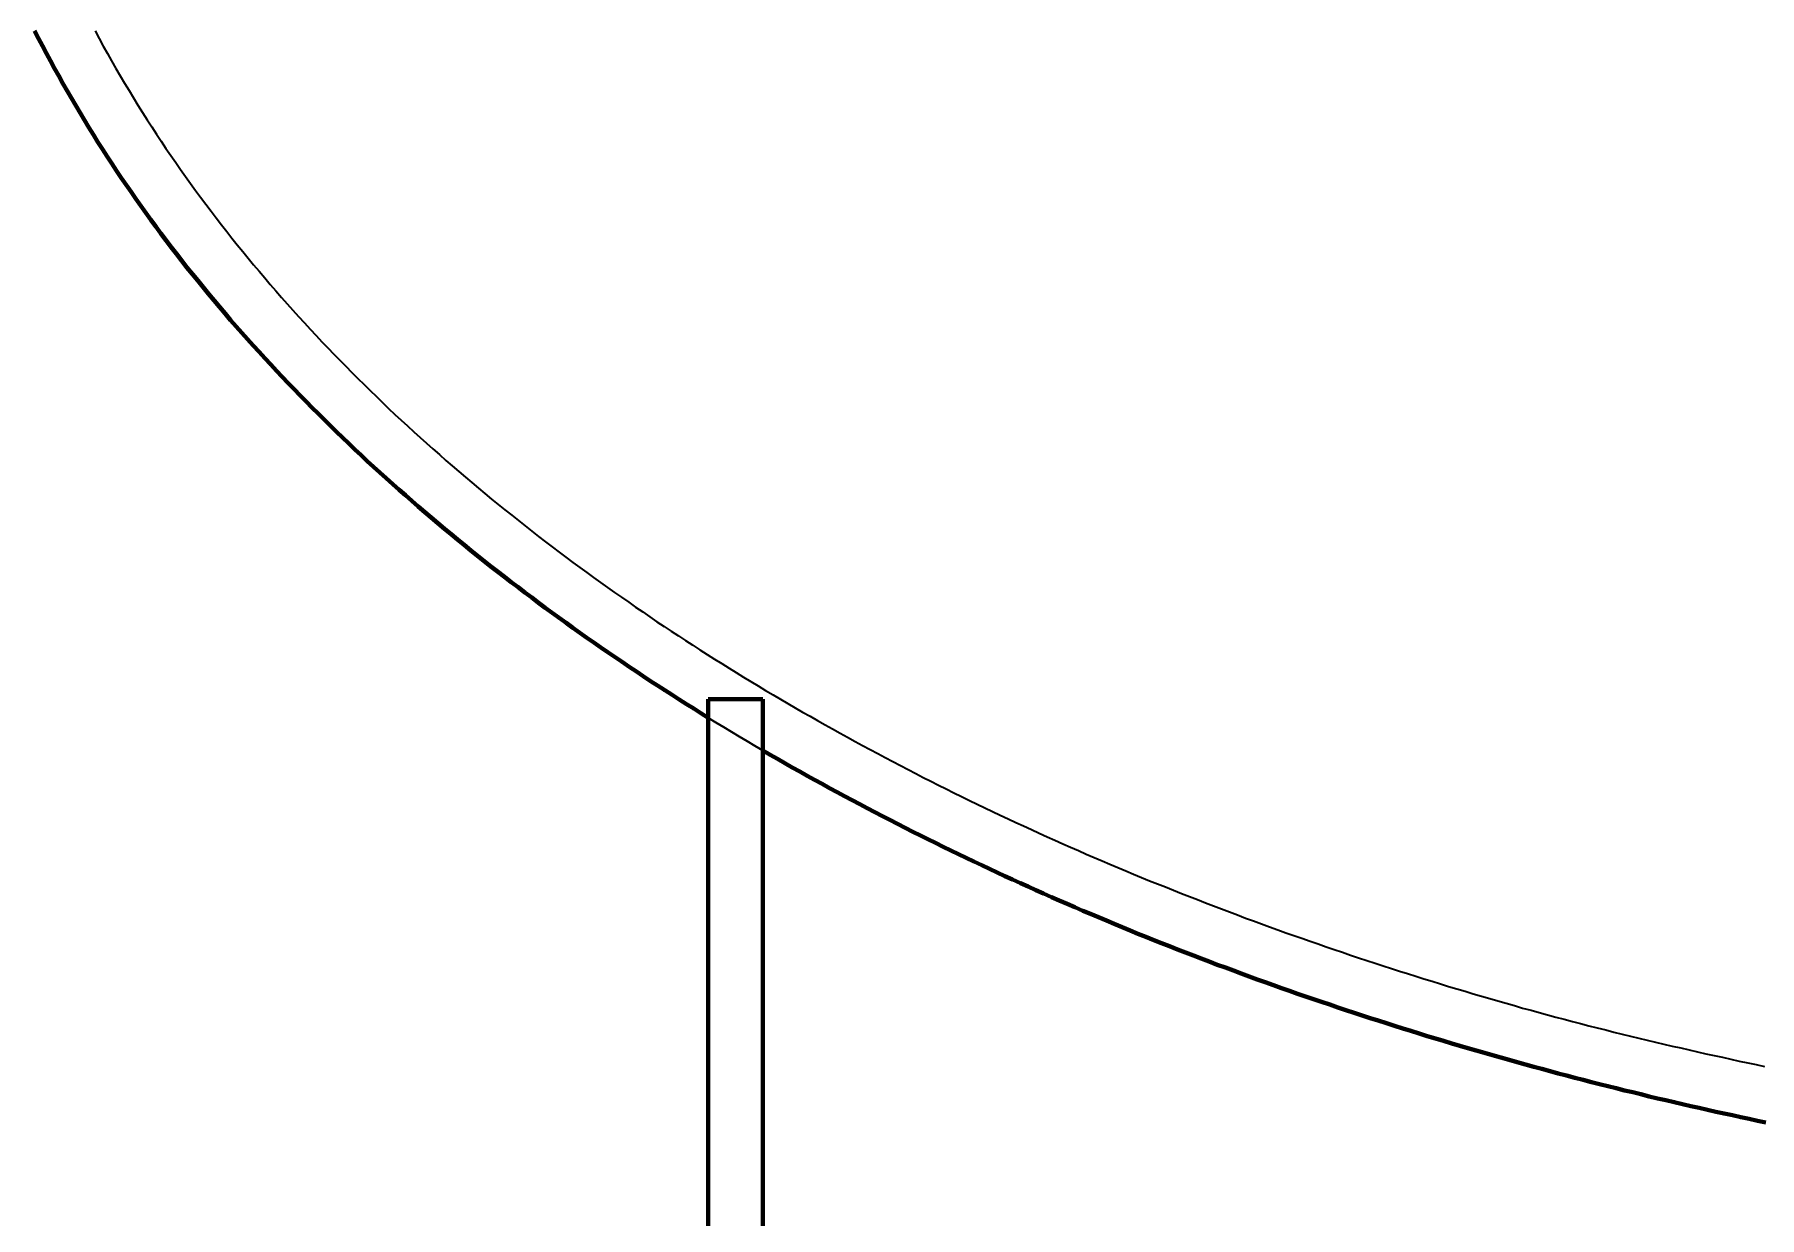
# Model space of a CAD drawing. Header units: millimetres. Extents: x 0 to 2382, y 0 to 420.
# Drawn here: x 272.25 to 282.37, y 215.17 to 222.11 of the extents above; entities that cross this region are included whole.
import ezdxf

# ---------------------------------------------------------------- set-up
doc = ezdxf.new("R2010")
doc.units = ezdxf.units.MM
doc.linetypes.add('IRAM-E-TRAZOS', pattern=[5, 4, -1])
doc.layers.add('01-VISIBLE', color=7, linetype='CONTINUOUS', lineweight=70)
doc.layers.add('02-OCULTA', color=4, linetype='IRAM-E-TRAZOS', lineweight=35)

msp = doc.modelspace()

# ---------------------------------------------------------------- linework, layer by layer
at = {"layer": '01-VISIBLE'}
for p, q in [((276.522, 218.209), (276.202, 218.209)), ((276.202, 212.209), (276.202, 218.209)), ((276.522, 212.209), (276.522, 218.209))]:
    msp.add_line(p, q, dxfattribs=at)
for points in [[(272.25, 222.13), (272.273, 222.085), (272.296, 222.041), (272.32, 221.997), (272.343, 221.953), (272.367, 221.909), (272.392, 221.865), (272.416, 221.821), (272.441, 221.778), (272.466, 221.734), (272.492, 221.691), (272.517, 221.648), (272.543, 221.605), (272.569, 221.562), (272.595, 221.519), (272.622, 221.477), (272.649, 221.435), (272.676, 221.393), (272.703, 221.351), (272.731, 221.309), (272.759, 221.267), (272.787, 221.226), (272.816, 221.184), (272.844, 221.143), (272.873, 221.102), (272.902, 221.062), (272.932, 221.021), (272.962, 220.981), (272.991, 220.941), (273.022, 220.9), (273.052, 220.861), (273.083, 220.821), (273.113, 220.781), (273.144, 220.742), (273.176, 220.703), (273.207, 220.664), (273.239, 220.625), (273.271, 220.586), (273.303, 220.548), (273.335, 220.51), (273.368, 220.471), (273.4, 220.433), (273.433, 220.396), (273.466, 220.358), (273.5, 220.32), (273.533, 220.283), (273.567, 220.246), (273.601, 220.209), (273.635, 220.172), (273.669, 220.136), (273.703, 220.099), (273.738, 220.063), (273.773, 220.027), (273.808, 219.991), (273.843, 219.955), (273.878, 219.919), (273.913, 219.884), (273.949, 219.849), (273.985, 219.813), (274.021, 219.778), (274.057, 219.744), (274.093, 219.709), (274.129, 219.674), (274.166, 219.64), (274.202, 219.606), (274.239, 219.572), (274.276, 219.538), (274.313, 219.505), (274.351, 219.471), (274.388, 219.438), (274.426, 219.405), (274.463, 219.372), (274.501, 219.339), (274.539, 219.306), (274.577, 219.274), (274.616, 219.241), (274.654, 219.209), (274.693, 219.177), (274.731, 219.145), (274.77, 219.114), (274.809, 219.082), (274.848, 219.051), (274.888, 219.019), (274.927, 218.988), (274.966, 218.958), (275.006, 218.927), (275.046, 218.896), (275.086, 218.866), (275.126, 218.835), (275.166, 218.805), (275.206, 218.775), (275.246, 218.746), (275.286, 218.716), (275.327, 218.686), (275.368, 218.657), (275.408, 218.628), (275.449, 218.599), (275.49, 218.57), (275.531, 218.541), (275.572, 218.513), (275.614, 218.484), (275.655, 218.456), (275.696, 218.428), (275.738, 218.4), (275.78, 218.372), (275.821, 218.344), (275.863, 218.316), (275.905, 218.289), (275.947, 218.262), (275.99, 218.235), (276.032, 218.208), (276.074, 218.181), (276.117, 218.154), (276.159, 218.128), (276.202, 218.101)], [(276.522, 217.909), (276.565, 217.884), (276.608, 217.859), (276.652, 217.834), (276.695, 217.809), (276.739, 217.785), (276.782, 217.76), (276.826, 217.736), (276.87, 217.712), (276.914, 217.688), (276.958, 217.664), (277.002, 217.64), (277.046, 217.617), (277.09, 217.593), (277.134, 217.57), (277.178, 217.547), (277.223, 217.523), (277.267, 217.501), (277.312, 217.478), (277.356, 217.455), (277.401, 217.432), (277.446, 217.41), (277.49, 217.388), (277.535, 217.366), (277.58, 217.344), (277.625, 217.322), (277.67, 217.3), (277.715, 217.278), (277.76, 217.257), (277.806, 217.235), (277.851, 217.214), (277.896, 217.193), (277.942, 217.172), (277.987, 217.151), (278.033, 217.13), (278.078, 217.11), (278.124, 217.089), (278.169, 217.069), (278.215, 217.049), (278.261, 217.029), (278.307, 217.009), (278.353, 216.989), (278.399, 216.969), (278.445, 216.95), (278.491, 216.93), (278.537, 216.911), (278.583, 216.891), (278.629, 216.872), (278.676, 216.853), (278.722, 216.834), (278.768, 216.816), (278.815, 216.797), (278.861, 216.779), (278.908, 216.76), (278.954, 216.742), (279.001, 216.724), (279.048, 216.706), (279.094, 216.688), (279.141, 216.67), (279.188, 216.652), (279.235, 216.635), (279.282, 216.618), (279.328, 216.6), (279.375, 216.583), (279.422, 216.566), (279.469, 216.549), (279.517, 216.532), (279.564, 216.515), (279.611, 216.499), (279.658, 216.482), (279.705, 216.466), (279.753, 216.45), (279.8, 216.434), (279.847, 216.418), (279.895, 216.402), (279.942, 216.386), (279.99, 216.37), (280.037, 216.355), (280.085, 216.339), (280.132, 216.324), (280.18, 216.309), (280.228, 216.294), (280.276, 216.279), (280.323, 216.264), (280.371, 216.249), (280.419, 216.234), (280.467, 216.22), (280.515, 216.205), (280.563, 216.191), (280.61, 216.177), (280.658, 216.163), (280.706, 216.149), (280.755, 216.135), (280.803, 216.121), (280.851, 216.107), (280.899, 216.094), (280.947, 216.08), (280.995, 216.067), (281.044, 216.054), (281.092, 216.041), (281.14, 216.028), (281.188, 216.015), (281.237, 216.002), (281.285, 215.989), (281.334, 215.977), (281.382, 215.964), (281.43, 215.952), (281.479, 215.94), (281.527, 215.928), (281.576, 215.915), (281.625, 215.904), (281.673, 215.892), (281.722, 215.88), (281.77, 215.868), (281.819, 215.857), (281.868, 215.846), (281.917, 215.834), (281.965, 215.823), (282.014, 215.812), (282.063, 215.801), (282.112, 215.79), (282.161, 215.779), (282.209, 215.769), (282.258, 215.758), (282.307, 215.748), (282.356, 215.737), (282.405, 215.727)]]:
    msp.add_lwpolyline(points, dxfattribs=at)
at = {"layer": '02-OCULTA'}
for p, q in [((276.522, 218.209), (276.202, 218.209)), ((276.202, 212.209), (276.202, 218.209)), ((276.522, 212.209), (276.522, 218.209))]:
    msp.add_line(p, q, dxfattribs=at)
for points in [[(272.605, 222.129), (272.629, 222.085), (272.653, 222.04), (272.677, 221.996), (272.702, 221.953), (272.727, 221.909), (272.752, 221.865), (272.778, 221.822), (272.804, 221.779), (272.83, 221.736), (272.856, 221.693), (272.883, 221.651), (272.91, 221.608), (272.937, 221.566), (272.965, 221.524), (272.993, 221.482), (273.021, 221.44), (273.049, 221.399), (273.078, 221.357), (273.106, 221.316), (273.135, 221.275), (273.165, 221.234), (273.194, 221.193), (273.224, 221.153), (273.254, 221.112), (273.285, 221.072), (273.315, 221.032), (273.346, 220.992), (273.377, 220.953), (273.408, 220.913), (273.439, 220.874), (273.471, 220.835), (273.503, 220.796), (273.535, 220.757), (273.567, 220.719), (273.6, 220.68), (273.632, 220.642), (273.665, 220.604), (273.699, 220.566), (273.732, 220.529), (273.765, 220.491), (273.799, 220.454), (273.833, 220.417), (273.867, 220.38), (273.902, 220.343), (273.936, 220.306), (273.971, 220.27), (274.006, 220.233), (274.041, 220.197), (274.076, 220.162), (274.111, 220.126), (274.147, 220.09), (274.183, 220.055), (274.219, 220.02), (274.255, 219.985), (274.291, 219.95), (274.327, 219.915), (274.364, 219.88), (274.401, 219.846), (274.438, 219.812), (274.475, 219.778), (274.512, 219.744), (274.549, 219.71), (274.587, 219.677), (274.625, 219.644), (274.662, 219.61), (274.7, 219.577), (274.739, 219.545), (274.777, 219.512), (274.815, 219.48), (274.854, 219.447), (274.892, 219.415), (274.931, 219.383), (274.97, 219.351), (275.009, 219.32), (275.049, 219.288), (275.088, 219.257), (275.128, 219.226), (275.167, 219.195), (275.207, 219.164), (275.247, 219.133), (275.287, 219.103), (275.327, 219.072), (275.367, 219.042), (275.408, 219.012), (275.448, 218.982), (275.489, 218.953), (275.529, 218.923), (275.57, 218.894), (275.611, 218.865), (275.652, 218.835), (275.693, 218.807), (275.735, 218.778), (275.776, 218.749), (275.818, 218.721), (275.859, 218.692), (275.901, 218.664), (275.943, 218.636), (275.985, 218.609), (276.027, 218.581), (276.069, 218.553), (276.111, 218.526), (276.153, 218.499), (276.196, 218.472), (276.238, 218.445), (276.281, 218.418), (276.324, 218.392), (276.366, 218.365), (276.409, 218.339), (276.452, 218.313), (276.495, 218.287), (276.538, 218.261), (276.582, 218.235), (276.625, 218.209), (276.668, 218.184), (276.712, 218.159), (276.755, 218.134), (276.799, 218.109), (276.843, 218.084), (276.887, 218.059), (276.931, 218.035), (276.975, 218.01), (277.019, 217.986), (277.063, 217.962), (277.107, 217.938), (277.151, 217.914), (277.196, 217.89), (277.24, 217.867), (277.285, 217.843), (277.329, 217.82), (277.374, 217.797), (277.419, 217.774), (277.463, 217.751), (277.508, 217.728), (277.553, 217.705), (277.598, 217.683), (277.643, 217.661), (277.688, 217.638), (277.734, 217.616), (277.779, 217.594), (277.824, 217.573), (277.87, 217.551), (277.915, 217.529), (277.961, 217.508), (278.006, 217.487), (278.052, 217.466), (278.098, 217.445), (278.143, 217.424), (278.189, 217.403), (278.235, 217.383), (278.281, 217.362), (278.327, 217.342), (278.373, 217.321), (278.419, 217.301), (278.466, 217.281), (278.512, 217.262), (278.558, 217.242), (278.604, 217.222), (278.651, 217.203), (278.697, 217.184), (278.744, 217.164), (278.79, 217.145), (278.837, 217.126), (278.884, 217.108), (278.93, 217.089), (278.977, 217.07), (279.024, 217.052), (279.071, 217.034), (279.118, 217.015), (279.165, 216.997), (279.212, 216.979), (279.259, 216.962), (279.306, 216.944), (279.353, 216.926), (279.4, 216.909), (279.447, 216.892), (279.495, 216.874), (279.542, 216.857), (279.589, 216.84), (279.637, 216.823), (279.684, 216.807), (279.732, 216.79), (279.779, 216.774), (279.827, 216.757), (279.874, 216.741), (279.922, 216.725), (279.97, 216.709), (280.017, 216.693), (280.065, 216.677), (280.113, 216.661), (280.161, 216.646), (280.209, 216.63), (280.257, 216.615), (280.304, 216.6), (280.352, 216.585), (280.4, 216.57), (280.449, 216.555), (280.497, 216.54), (280.545, 216.525), (280.593, 216.511), (280.641, 216.496), (280.689, 216.482), (280.738, 216.468), (280.786, 216.454), (280.834, 216.44), (280.883, 216.426), (280.931, 216.412), (280.979, 216.398), (281.028, 216.385), (281.076, 216.372), (281.125, 216.358), (281.173, 216.345), (281.222, 216.332), (281.271, 216.32), (281.319, 216.307), (281.368, 216.294), (281.417, 216.282), (281.466, 216.27), (281.514, 216.257), (281.563, 216.245), (281.612, 216.233), (281.661, 216.221), (281.71, 216.21), (281.759, 216.198), (281.808, 216.186), (281.857, 216.175), (281.906, 216.164), (281.955, 216.153), (282.004, 216.141), (282.053, 216.13), (282.102, 216.12), (282.151, 216.109), (282.2, 216.098), (282.25, 216.087), (282.299, 216.077), (282.348, 216.066), (282.397, 216.056)], [(276.202, 218.209), (276.255, 218.209), (276.308, 218.209), (276.362, 218.209), (276.415, 218.209), (276.468, 218.209), (276.522, 218.209)], [(276.522, 218.209), (276.468, 218.209), (276.415, 218.209), (276.362, 218.209), (276.308, 218.209), (276.255, 218.209), (276.202, 218.209)], [(276.202, 218.209), (276.202, 218.191), (276.202, 218.173), (276.202, 218.155), (276.202, 218.137), (276.202, 218.119), (276.202, 218.101)], [(276.202, 218.101), (276.202, 218.119), (276.202, 218.137), (276.202, 218.155), (276.202, 218.173), (276.202, 218.191), (276.202, 218.209)], [(276.522, 218.209), (276.522, 218.159), (276.522, 218.109), (276.522, 218.059), (276.522, 218.009), (276.522, 217.959), (276.522, 217.909)], [(276.522, 217.909), (276.522, 217.959), (276.522, 218.009), (276.522, 218.059), (276.522, 218.109), (276.522, 218.159), (276.522, 218.209)], [(276.202, 218.101), (276.247, 218.073), (276.293, 218.046), (276.338, 218.018), (276.384, 217.991), (276.43, 217.963), (276.476, 217.936), (276.522, 217.909)], [(276.522, 217.909), (276.476, 217.936), (276.43, 217.963), (276.384, 217.99), (276.338, 218.018), (276.293, 218.046), (276.247, 218.073), (276.202, 218.101)]]:
    msp.add_lwpolyline(points, dxfattribs=at)

doc.saveas('drawing.dxf')
